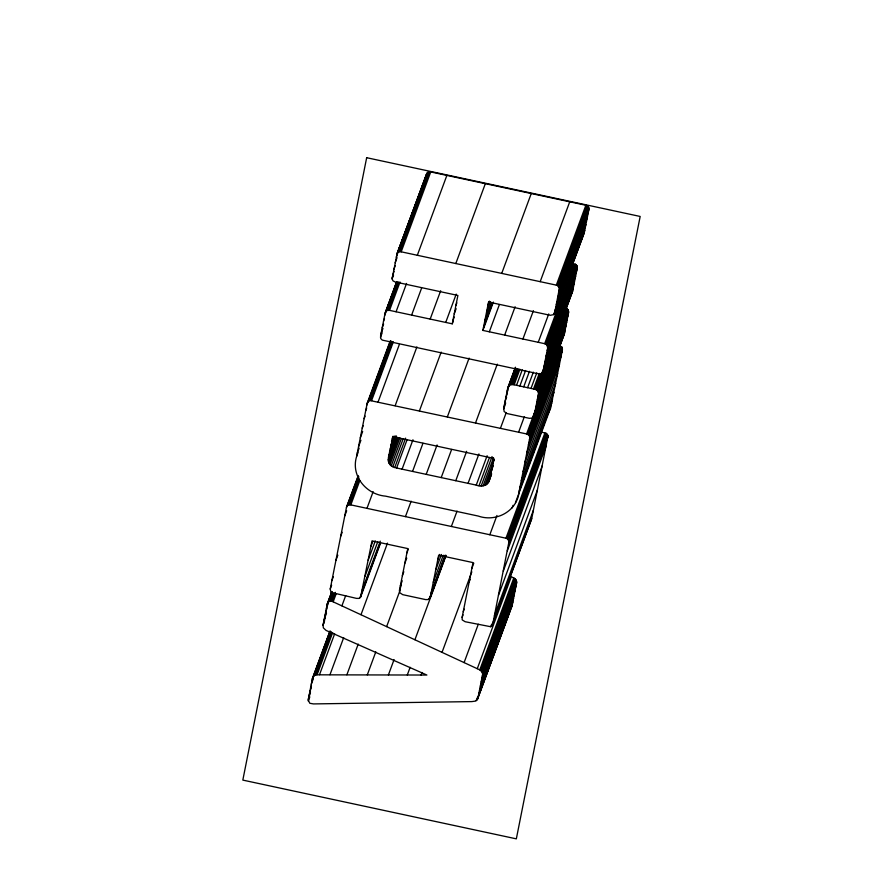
<?xml version="1.0" encoding="UTF-8"?>
<svg xmlns="http://www.w3.org/2000/svg" width="883" height="883" viewBox="0 0 883 883"><rect width="100%" height="100%" fill="white"/><g stroke="black" fill="none" stroke-linecap="round" stroke-linejoin="round"><path stroke-width="1.32" d="M388.211 459.977L393.012 436.699L493.763 458.365L489.701 478.752C489.171 485.418 481.643 487.427 476.246 485.109L396.61 468.001C392.516 467.405 388.233 464.502 388.211 459.977L396.721 436.964M357.957 477.261L346.456 507.416L330.22 589.038L331.015 592.405L356.445 598.376L358.94 598.409L360.639 597.029L372.008 540.893L407.769 548.575L399.469 590.274L399.679 592.625L402.714 594.667L425.705 599.612L428.31 599.535L430.352 596.908L438.652 555.208L473.023 562.592L462.118 617.383L462.217 619.899L465.131 621.72L490.76 626.731L492.769 623.961L509.072 541.191L548.034 435.871L546.169 433.321L540.882 432.019M491.654 626.224L531.732 518.641L548.034 435.871M323.035 625.219L323.377 627.879L326.081 630.418L426.886 675.042L316.081 674.822L313.719 675.981L312.461 678.343L308.222 700.053L309.812 703.276L313.432 703.917L471.809 701.599L475.529 701.091L477.824 698.641L482.659 674.204L481.952 671.731L479.778 669.877L332.041 601.312L329.16 601.367L327.394 603.553L323.035 625.219L324.447 621.389M385.529 311.931L387.118 310.474L389.546 310.363L452.251 323.829L457.891 295.441L395.198 281.975L393.012 280.86L392.107 278.885L397.173 253.399L426.721 173.532L428.321 171.997L430.738 171.942L585.87 205.264L588.685 207.218L588.829 209.834L584.281 232.682L553.663 314.613L550.319 315.297L488.553 302.03L482.902 330.419L544.668 343.686L546.864 344.789L547.681 348.034L543.133 370.882L541.091 373.785L538.663 373.851L382.295 340.121L380.728 338.575L380.584 335.959L385.12 313.112L396.489 282.295M541.996 373.222L572.681 291.015L577.228 268.167L577.018 265.816L575.462 264.249L574.215 263.818L544.668 343.686M553.663 314.613L554.745 312.549L559.403 288.244L588.95 208.377M538.542 393.354L534.237 415.429L532.14 418.056L529.414 418.332L507.096 413.553L504.138 411.555L503.751 408.156L507.78 387.902L509.646 384.955L513.288 384.591L535.562 389.436L537.78 390.937L538.542 393.354L568.641 311.986L567.89 309.558L565.661 308.057M533.884 416.323L564.336 334.061L568.641 311.986M510.948 608.122L512.14 605.672L516.698 582.195L515.418 579.027L511.312 576.676L477.273 668.696M529.756 438.089L529.281 435.33L526.599 433.939L369.999 400.518L368.2 401.279L367.185 403.277L356.6 456.478C350.639 475.838 366.169 494.491 385.496 496.136L478.288 516.069C496.423 522.46 517.526 511.069 519.182 491.213L529.756 438.089L562.394 349.867L561.908 347.107L559.226 345.717M515.484 502.57L550.628 407.913L562.394 349.867M425.805 177.284L426.721 173.532M396.732 254.779L426.279 174.911M397.173 253.399L427.405 172.571M396.257 257.152L413.895 209.492M414.844 206.92L425.33 178.576M397.869 252.439L398.774 251.876L428.321 171.997M395.131 262.825L397.041 257.67M398.774 251.876L399.889 251.666L429.436 171.799M393.785 269.58L395.22 265.717M399.889 251.666L401.202 251.81L430.738 171.942M392.659 275.253L394.094 271.379M392.184 277.626L393.145 275.043M392.107 278.885L393.542 275.01M385.12 313.112L396.566 282.196M386.202 311.048L396.688 282.703M384.657 315.485L397.041 281.997M387.118 310.474L397.593 282.141M383.52 321.158L384.48 318.575M388.233 310.242L398.719 281.909M382.184 327.913L383.608 324.05M381.048 333.586L382.957 328.432M389.546 310.363L400.032 282.019M380.584 335.959L382.008 332.096M380.463 337.405L381.886 333.542M396.07 311.765L406.555 283.421M417.328 255.275L446.875 175.408M367.185 403.277L390.131 341.103M366.82 405.109L390.429 341.191M368.719 400.893L390.948 340.805M369.326 400.639L391.081 341.82M365.728 410.584L366.677 408.023M369.999 400.518L391.754 341.699M370.761 400.518L392.516 341.699M364.116 418.663L365.065 416.114M371.588 400.639L393.343 341.82M362.229 428.167L363.178 425.606M360.297 437.88L362.659 431.489M358.553 446.632L360.915 440.242M357.24 453.233L359.138 448.111M356.6 456.478L358.012 452.637M378.056 402.03L399.337 344.491M411.621 315.099L421.621 288.057M346.456 507.416L358.244 475.518M347.505 505.517L348.41 504.988L358.862 476.732M344.767 515.904L346.677 510.771M348.41 504.988L349.525 504.767L359.028 479.083M349.525 504.767L350.838 504.888L359.867 480.484M340.739 536.147L342.174 532.294M335.937 560.308L337.836 555.175M395.154 405.705L416.908 346.887M331.909 580.55L333.332 576.698M330.22 589.038L331.644 585.186M430.176 319.094L440.661 290.75M327.394 603.553L331.655 592.052M327.118 604.59L331.633 592.361M326.887 605.793L332.218 591.632M326.357 608.431L328.255 603.321M329.16 601.367L332.472 592.416M325.661 611.963L327.074 608.133M329.999 601.113L332.836 593.442M324.878 615.87L326.302 612.04M455.805 263.531L485.341 183.664M324.138 619.612L326.5 613.221M330.959 601.091L333.796 593.42M323.531 622.658L325.419 617.537M323.167 624.469L324.591 620.639M332.041 601.312L335.352 592.361M392.074 438.796L393.023 436.235M366.975 508.354L373.145 491.654M391.5 441.699L393.399 436.577M390.794 445.242L394.105 436.29M333.2 601.753L336.037 594.082M390.054 448.961L394.789 436.18M389.37 452.427L395.043 437.085M388.818 455.186L395.915 436.003M388.498 456.776L396.07 436.323M388.288 458.034L396.324 436.301M388.465 461.732L397.449 437.438M389.05 463.288L398.509 437.714M389.977 464.657L399.911 437.813M312.461 678.343L329.944 631.058M312.295 679.115L329.789 631.831M391.235 465.827L401.169 438.972M311.887 681.157L330.264 631.257M314.392 675.462L330.463 632.018M311.257 684.336L313.145 679.226M310.496 688.144L311.445 685.583M315.176 675.076L331.246 631.632M445.727 322.427L456.213 294.094M392.825 466.787L403.233 438.663M309.723 692.018L311.147 688.188M316.081 674.822L331.677 632.647M341.92 605.804L345.706 595.584M309.039 695.451L310.463 691.621M308.553 697.901L310.452 692.791M317.107 674.689L332.703 632.515M308.366 698.839L309.315 696.279M308.222 700.053L309.646 696.223M308.299 701.102L309.723 697.272M394.745 467.537L405.628 438.134M455.904 305.43L456.864 302.858M319.525 674.678L334.657 633.784M396.61 468.001L407.019 439.877M454.237 313.84L456.136 308.686M419.414 410.915L441.169 352.096M452.836 320.882L454.259 317.019M452.251 323.829L453.2 321.257M370.871 546.588L372.769 541.456M368.167 560.175L375.297 540.904M402.085 469.171L412.968 439.767M364.944 576.389L377.769 541.709M329.977 674.711L343.686 637.647M362.24 589.976L380.286 541.169M359.9 597.923L379.856 543.972M360.639 597.029L380.584 543.012M412.56 471.423L422.957 443.299M361.015 614.678L387.494 543.111M346.876 674.767L358.222 644.093M405.44 516.621L411.147 501.202M487.957 304.977L489.392 301.114M426.202 474.359L437.085 444.955M447.35 416.919L469.105 358.101M486.555 312.019L490.374 301.71M501.721 273.399L531.257 193.532M484.888 320.419L491.555 302.383M483.487 327.461L492.537 302.99M482.902 330.419L493.387 302.074M406.908 552.913L408.332 549.06M489.325 331.798L499.325 304.745M404.844 563.255L406.743 558.111M402.394 575.595L403.818 571.742M367.306 674.833L375.816 651.831M400.33 585.937L402.229 580.793M399.469 590.274L401.368 585.131M441.213 477.582L451.621 449.458M386.644 626.588L400.352 589.524M504.646 335.087L515.12 306.743M475.518 422.968L497.272 364.149M455.771 480.705L466.643 451.301M388.41 674.91L394.083 659.568M540.186 281.666L569.734 201.799M437.791 559.546L439.69 554.403M451.356 526.478L457.063 511.069M435.727 569.888L441.434 554.469M468.056 483.343L478.928 453.939M522.924 339.017L533.409 310.673M433.277 582.228L443.255 555.252M431.213 592.57L444.999 555.319M429.259 598.972L445.418 555.308M430.352 596.908L445.562 555.804M429.944 598.089L445.628 555.705M507.78 387.902L515.429 367.229M507.626 388.686L515.275 368.012M414.933 639.734L446.136 555.385M507.217 390.761L515.219 368.664M509.646 384.955L515.86 368.167M506.599 393.818L508.034 389.944M510.396 384.624L516.136 369.127M505.882 397.427L507.317 393.553M505.153 401.114L506.588 397.24M511.257 384.447L516.985 368.951M504.491 404.425L505.451 401.842M512.217 384.436L517.957 368.939M503.994 406.931L505.429 403.056M503.751 408.156L505.661 402.99M503.63 408.984L504.579 406.401M513.288 384.591L519.016 369.094M476.246 485.109L487.129 455.705M514.171 384.778L519.91 369.282M407.295 674.976L410.131 667.305M479.028 485.705L489.436 457.571M500.418 428.321L506.102 412.968M516.533 385.286L522.261 369.789M481.18 485.97L492.052 456.566M401.202 251.81L556.323 285.132L585.87 205.264M519.866 386.003L525.606 370.507M483.089 485.904L493.487 457.769M559.403 288.244L557.57 285.54L587.118 205.673M493.056 461.886L494.005 459.326M484.767 485.507L494.226 459.933M558.52 286.191L588.067 206.324M538.244 342.306L548.729 313.962M491.676 468.851L493.089 465.021M559.138 287.085L588.685 207.218M486.213 484.778L493.299 465.606M490.948 472.504L492.361 468.674M490.319 475.672L491.257 473.122M487.427 483.741L491.213 473.509M559.292 289.701L588.829 209.834M489.877 477.902L491.29 474.072M488.409 482.383L491.599 473.63M523.718 386.831L529.458 371.335M558.818 292.074L588.354 212.207M489.171 480.716L491.533 474.326M557.692 297.737L587.228 217.869M556.345 304.503L585.882 224.635M568.001 273.962L569.425 270.099M574.193 257.218L575.628 253.344M555.208 310.165L584.756 230.297M554.336 313.73L584.281 232.682M421.081 675.02L422.03 672.46M527.592 387.67L533.332 372.162M545.915 344.116L575.462 264.249M546.864 344.789L576.4 264.922M531.025 388.399L536.765 372.902M547.482 345.683L577.018 265.816M547.758 346.776L577.305 266.909M547.681 348.034L577.228 268.167M547.206 350.408L576.754 270.54M533.531 388.939L539.27 373.443M546.08 356.081L575.628 276.202M518.608 432.217L524.281 416.875M534.634 389.182L540.363 373.675M544.734 362.836L574.281 282.968M535.562 389.436L541.776 372.648M544.16 366.18L546.555 359.723M550.374 349.392L552.769 342.935M556.588 332.604L558.972 326.147M561.842 318.399L564.237 311.931M543.608 368.509L573.144 288.631M542.692 372.262L572.681 291.015M536.467 389.822L566.566 308.454M537.206 390.33L567.305 308.951M471.886 568.288L473.785 563.155M537.78 390.937L567.89 309.558M538.2 391.644L568.299 310.275M442.041 652.327L471.831 571.809M538.453 392.449L568.553 311.081M469.182 581.875L470.131 579.303M538.31 395.098L568.553 312.979M537.935 397.019L568.034 315.65M537.339 399.988L567.438 318.608M536.632 403.542L566.731 322.174M535.893 407.24L565.992 325.871M526.599 433.939L535.109 410.926M535.219 410.639L565.319 329.26M532.835 417.637L535.23 411.18M536.654 407.306L540.484 396.975M542.394 391.809L546.698 380.187M548.608 375.021L552.901 363.388M553.862 360.805L558.155 349.182M560.076 344.017L562.46 337.56M489.822 534.745L496.952 515.484M534.701 413.266L564.8 331.887M533.42 417.063L564.524 333.299M527.471 434.171L560.109 345.948M528.222 434.48L560.848 346.257M463.255 611.676L464.204 609.115M528.818 434.855L561.456 346.644M529.281 435.33L561.908 347.107M462.118 617.383L463.067 614.811M529.601 435.882L562.239 347.659M529.789 436.522L562.416 348.31M529.833 437.262L562.471 349.039M529.458 439.591L562.096 351.368M528.453 444.657L561.08 356.434M526.897 452.471L559.524 364.26M525.032 461.864L557.659 373.641M523.089 471.621L555.716 383.399M521.312 480.551L553.939 392.339M512.129 507.88L513.078 505.319M519.932 487.482L552.559 399.271M519.182 491.213L551.82 402.99M350.838 504.888L505.959 538.211L544.921 432.891M509.072 541.191L507.206 538.641L546.169 433.321M508.155 539.303L547.118 433.983M508.785 540.164L547.736 434.844M464.105 662.57L478.288 624.237M509.016 542.339L547.979 437.019M507.328 550.826L546.279 445.507M503.299 571.069L542.261 465.749M498.487 595.23L537.449 489.91M494.458 615.473L533.42 510.153M490.76 626.731L491.71 624.16M496.456 611.312L497.88 607.46M492.328 625.319L531.732 518.641M479.778 669.877L513.818 577.868M480.661 670.429L514.701 578.42M481.39 671.047L515.418 579.027M481.952 671.731L515.981 579.712M482.35 672.482L516.389 580.462M482.582 673.31L516.621 581.29M482.659 674.204L516.698 582.195M482.571 675.186L516.61 583.166M482.405 676.047L516.445 584.027M481.941 678.398L515.97 586.389M481.224 681.974L515.264 589.965M480.385 686.179L514.425 594.171M479.546 690.429L513.586 598.42M476.279 700.683L477.703 696.842M481.478 686.621L483.84 680.23M487.151 671.29L489.988 663.619M494.712 650.837L498.972 639.336M501.809 631.676L505.12 622.725M507.957 615.054L510.319 608.663L509.557 609.082M478.807 694.137L512.846 602.129M476.919 700.131L510.484 609.402M478.288 696.72L512.328 604.712M477.427 699.457L512.14 605.672M564.336 334.061L562.935 336.268M550.628 407.913L546.776 416.478M570.628 293.918L571.544 293.355M556.323 285.132L557.57 285.54M505.959 538.211L507.206 538.641M366.666 157.704L242.825 780.097L516.334 838.85L640.175 216.456L366.666 157.704"/></g></svg>
